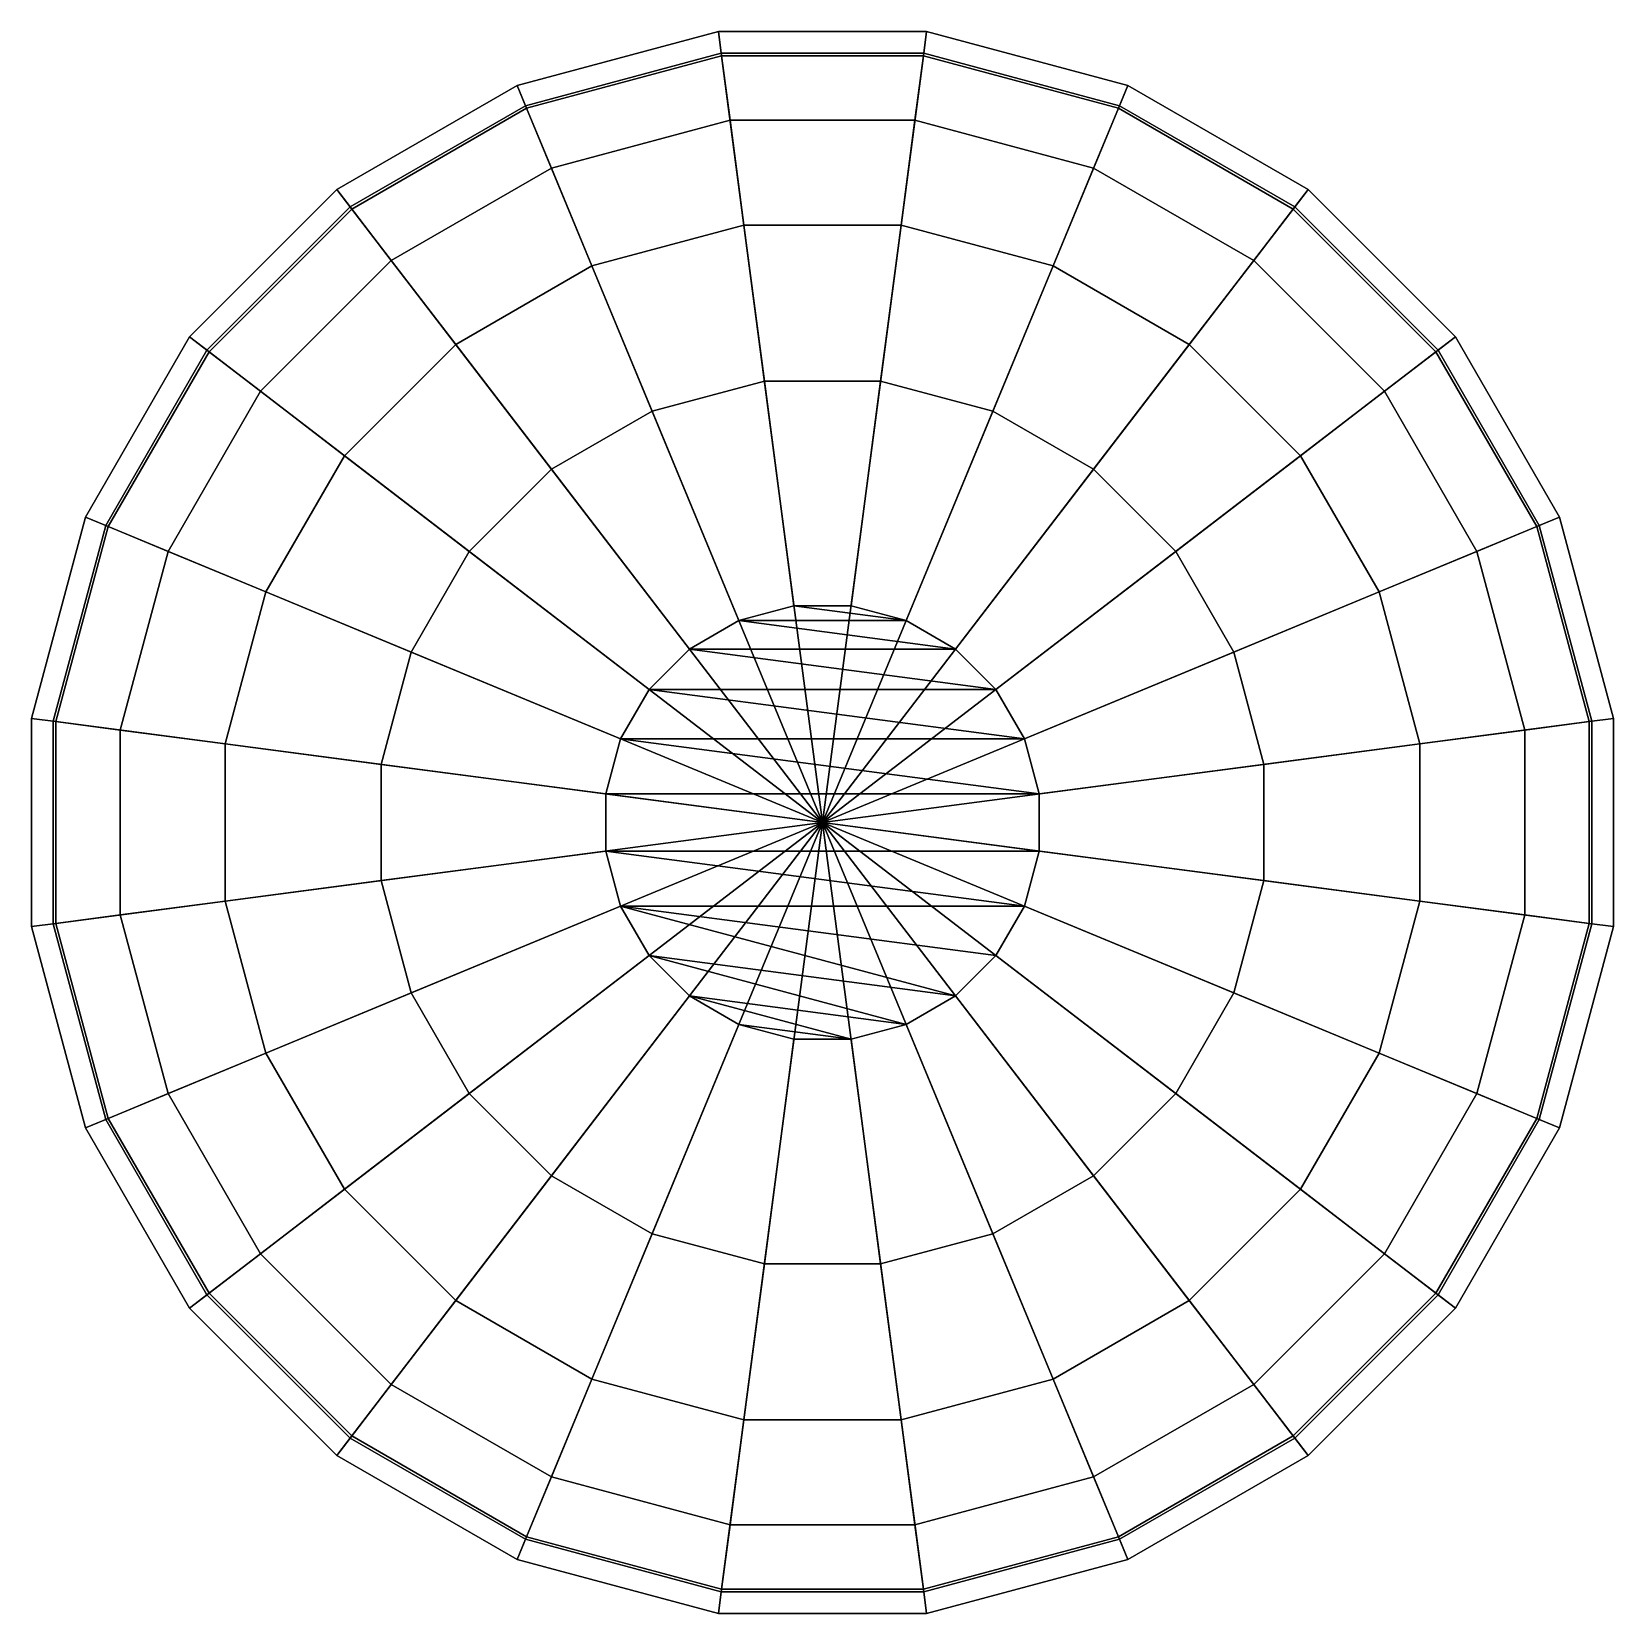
# Model space of a CAD drawing. Extents: x 0.36 to 1.81, y -0.73 to 0.73.
import ezdxf

# ---------------------------------------------------------------- set-up
doc = ezdxf.new("R2010")
doc.units = 0
doc.layers.add('Cube150', color=15, linetype='CONTINUOUS')

msp = doc.modelspace()

# ---------------------------------------------------------------- linework, layer by layer
at = {"layer": 'Cube150', "color": 0}
for points in [[(0.992314, 0.702926, -0.397463), (0.989389, 0.725148, -0.312336), (0.804961, 0.67573, -0.312337), (0.813538, 0.655023, -0.397462)], [(0.804961, 0.67573, -0.312337), (0.989389, 0.725148, -0.312336), (0.992005, 0.705274, -0.236203), (0.812632, 0.657211, -0.236204)], [(1.1774, 0.702926, -0.397464), (1.180326, 0.725148, -0.312334), (0.989389, 0.725148, -0.312336), (0.992314, 0.702926, -0.397463)], [(0.989389, 0.725148, -0.312336), (1.180326, 0.725148, -0.312334), (1.177709, 0.705275, -0.236204), (0.992005, 0.705274, -0.236203)], [(1.356177, 0.655023, -0.397463), (1.364754, 0.675731, -0.312334), (1.180326, 0.725148, -0.312334), (1.1774, 0.702926, -0.397464)], [(1.180326, 0.725148, -0.312334), (1.364754, 0.675731, -0.312334), (1.357084, 0.657212, -0.236204), (1.177709, 0.705275, -0.236204)], [(0.812632, 0.657211, -0.236204), (0.992005, 0.705274, -0.236203), (1.00008, 0.643946, -0.161568), (0.836304, 0.600062, -0.161568)], [(1.084873, -0.000007, -1.008519), (0.992314, 0.702926, -0.397463), (0.813538, 0.655023, -0.397462)], [(0.992005, 0.705274, -0.236203), (1.177709, 0.705275, -0.236204), (1.169635, 0.643947, -0.161568), (1.00008, 0.643946, -0.161568)], [(1.084873, -0.000007, -1.008519), (1.1774, 0.702926, -0.397464), (0.992314, 0.702926, -0.397463)], [(1.084873, -0.000007, -1.008519), (1.356177, 0.655023, -0.397463), (1.1774, 0.702926, -0.397464)], [(1.177709, 0.705275, -0.236204), (1.357084, 0.657212, -0.236204), (1.333412, 0.600063, -0.161569), (1.169635, 0.643947, -0.161568)], [(0.813538, 0.655023, -0.397462), (0.804961, 0.67573, -0.312337), (0.639606, 0.580263, -0.312338), (0.65325, 0.562481, -0.397462)], [(0.639606, 0.580263, -0.312338), (0.804961, 0.67573, -0.312337), (0.812632, 0.657211, -0.236204), (0.651809, 0.564359, -0.236203)], [(1.516464, 0.562481, -0.397463), (1.530109, 0.580263, -0.312334), (1.364754, 0.675731, -0.312334), (1.356177, 0.655023, -0.397463)], [(1.364754, 0.675731, -0.312334), (1.530109, 0.580263, -0.312334), (1.517906, 0.564361, -0.236204), (1.357084, 0.657212, -0.236204)], [(0.651809, 0.564359, -0.236203), (0.812632, 0.657211, -0.236204), (0.836304, 0.600062, -0.161568), (0.689466, 0.515285, -0.161568)], [(1.084873, -0.000007, -1.008519), (0.813538, 0.655023, -0.397462), (0.65325, 0.562481, -0.397462)], [(1.084873, -0.000007, -1.008519), (1.516464, 0.562481, -0.397463), (1.356177, 0.655023, -0.397463)], [(1.357084, 0.657212, -0.236204), (1.517906, 0.564361, -0.236204), (1.48025, 0.515286, -0.161568), (1.333412, 0.600063, -0.161569)], [(0.836304, 0.600062, -0.161568), (1.00008, 0.643946, -0.161568), (1.012741, 0.547774, -0.098371), (0.873425, 0.510445, -0.098371)], [(1.00008, 0.643946, -0.161568), (1.169635, 0.643947, -0.161568), (1.156975, 0.547775, -0.098371), (1.012741, 0.547774, -0.098371)], [(1.169635, 0.643947, -0.161568), (1.333412, 0.600063, -0.161569), (1.296292, 0.510446, -0.098372), (1.156975, 0.547775, -0.098371)], [(0.689466, 0.515285, -0.161568), (0.836304, 0.600062, -0.161568), (0.873425, 0.510445, -0.098371), (0.748517, 0.438328, -0.098371)], [(1.333412, 0.600063, -0.161569), (1.48025, 0.515286, -0.161568), (1.421201, 0.438331, -0.098372), (1.296292, 0.510446, -0.098372)], [(0.65325, 0.562481, -0.397462), (0.639606, 0.580263, -0.312338), (0.504595, 0.445252, -0.312338), (0.522377, 0.431608, -0.397462)], [(0.504595, 0.445252, -0.312338), (0.639606, 0.580263, -0.312338), (0.651809, 0.564359, -0.236203), (0.520499, 0.433049, -0.236203)], [(1.647339, 0.431607, -0.397464), (1.665121, 0.445251, -0.312334), (1.530109, 0.580263, -0.312334), (1.516464, 0.562481, -0.397463)], [(1.530109, 0.580263, -0.312334), (1.665121, 0.445251, -0.312334), (1.649219, 0.433049, -0.236205), (1.517906, 0.564361, -0.236204)], [(0.520499, 0.433049, -0.236203), (0.651809, 0.564359, -0.236203), (0.689466, 0.515285, -0.161568), (0.569573, 0.395393, -0.161568)], [(1.084873, -0.000007, -1.008519), (0.65325, 0.562481, -0.397462), (0.522377, 0.431608, -0.397462)], [(1.084873, -0.000007, -1.008519), (1.647339, 0.431607, -0.397464), (1.516464, 0.562481, -0.397463)], [(1.517906, 0.564361, -0.236204), (1.649219, 0.433049, -0.236205), (1.600143, 0.395392, -0.161567), (1.48025, 0.515286, -0.161568)], [(0.928659, 0.377102, -0.043012), (0.873425, 0.510445, -0.098371), (1.012741, 0.547774, -0.098371), (1.031582, 0.40468, -0.043012)], [(1.031582, 0.40468, -0.043012), (1.012741, 0.547774, -0.098371), (1.156975, 0.547775, -0.098371), (1.138137, 0.40468, -0.043012)], [(1.138137, 0.40468, -0.043012), (1.156975, 0.547775, -0.098371), (1.296292, 0.510446, -0.098372), (1.241061, 0.377103, -0.043012)], [(0.569573, 0.395393, -0.161568), (0.689466, 0.515285, -0.161568), (0.748517, 0.438328, -0.098371), (0.646531, 0.336341, -0.09837)], [(0.836381, 0.323823, -0.043011), (0.748517, 0.438328, -0.098371), (0.873425, 0.510445, -0.098371), (0.928659, 0.377102, -0.043012)], [(1.241061, 0.377103, -0.043012), (1.296292, 0.510446, -0.098372), (1.421201, 0.438331, -0.098372), (1.33334, 0.323826, -0.043012)], [(1.48025, 0.515286, -0.161568), (1.600143, 0.395392, -0.161567), (1.52319, 0.336343, -0.098372), (1.421201, 0.438331, -0.098372)], [(0.522377, 0.431608, -0.397462), (0.504595, 0.445252, -0.312338), (0.409128, 0.279896, -0.312339), (0.429834, 0.271319, -0.397462)], [(0.409128, 0.279896, -0.312339), (0.504595, 0.445252, -0.312338), (0.520499, 0.433049, -0.236203), (0.427648, 0.272225, -0.236202)], [(0.761036, 0.248478, -0.043011), (0.646531, 0.336341, -0.09837), (0.748517, 0.438328, -0.098371), (0.836381, 0.323823, -0.043011)], [(1.33334, 0.323826, -0.043012), (1.421201, 0.438331, -0.098372), (1.52319, 0.336343, -0.098372), (1.408686, 0.24848, -0.043013)], [(1.739881, 0.271319, -0.397464), (1.760589, 0.279897, -0.312334), (1.665121, 0.445251, -0.312334), (1.647339, 0.431607, -0.397464)], [(1.665121, 0.445251, -0.312334), (1.760589, 0.279897, -0.312334), (1.742071, 0.272226, -0.236205), (1.649219, 0.433049, -0.236205)], [(0.427648, 0.272225, -0.236202), (0.520499, 0.433049, -0.236203), (0.569573, 0.395393, -0.161568), (0.484796, 0.248554, -0.161568)], [(1.084873, -0.000007, -1.008519), (0.522377, 0.431608, -0.397462), (0.429834, 0.271319, -0.397462)], [(1.084873, -0.000007, -1.008519), (1.739881, 0.271319, -0.397464), (1.647339, 0.431607, -0.397464)], [(1.649219, 0.433049, -0.236205), (1.742071, 0.272226, -0.236205), (1.68492, 0.248553, -0.161567), (1.600143, 0.395392, -0.161567)], [(0.484796, 0.248554, -0.161568), (0.569573, 0.395393, -0.161568), (0.646531, 0.336341, -0.09837), (0.574414, 0.211432, -0.098371)], [(1.008128, 0.185249), (0.928659, 0.377102, -0.043012), (1.031582, 0.40468, -0.043012), (1.058688, 0.198796)], [(1.058688, 0.198796), (1.031582, 0.40468, -0.043012), (1.138137, 0.40468, -0.043012), (1.111033, 0.198796)], [(1.111033, 0.198796), (1.138137, 0.40468, -0.043012), (1.241061, 0.377103, -0.043012), (1.161593, 0.185248)], [(1.600143, 0.395392, -0.161567), (1.68492, 0.248553, -0.161567), (1.595306, 0.211434, -0.098372), (1.52319, 0.336343, -0.098372)], [(0.962795, 0.159077), (0.836381, 0.323823, -0.043011), (0.928659, 0.377102, -0.043012), (1.008128, 0.185249)], [(1.161593, 0.185248), (1.241061, 0.377103, -0.043012), (1.33334, 0.323826, -0.043012), (1.206925, 0.159075)], [(0.707759, 0.156199, -0.043011), (0.574414, 0.211432, -0.098371), (0.646531, 0.336341, -0.09837), (0.761036, 0.248478, -0.043011)], [(1.408686, 0.24848, -0.043013), (1.52319, 0.336343, -0.098372), (1.595306, 0.211434, -0.098372), (1.461965, 0.156201, -0.043013)], [(0.925782, 0.122064), (0.761036, 0.248478, -0.043011), (0.836381, 0.323823, -0.043011), (0.962795, 0.159077)], [(1.206925, 0.159075), (1.33334, 0.323826, -0.043012), (1.408686, 0.24848, -0.043013), (1.243937, 0.122062)], [(0.429834, 0.271319, -0.397462), (0.409128, 0.279896, -0.312339), (0.359711, 0.09547, -0.312339), (0.381931, 0.092544, -0.397462)], [(0.359711, 0.09547, -0.312339), (0.409128, 0.279896, -0.312339), (0.427648, 0.272225, -0.236202), (0.379586, 0.092853, -0.236202)], [(1.787785, 0.092542, -0.397464), (1.810007, 0.095467, -0.312335), (1.760589, 0.279897, -0.312334), (1.739881, 0.271319, -0.397464)], [(1.760589, 0.279897, -0.312334), (1.810007, 0.095467, -0.312335), (1.790134, 0.092851, -0.236207), (1.742071, 0.272226, -0.236205)], [(0.379586, 0.092853, -0.236202), (0.427648, 0.272225, -0.236202), (0.484796, 0.248554, -0.161568), (0.440912, 0.084779, -0.161568)], [(0.381931, 0.092544, -0.397462), (1.084873, -0.000007, -1.008519), (0.429834, 0.271319, -0.397462)], [(1.084873, -0.000007, -1.008519), (1.787785, 0.092542, -0.397464), (1.739881, 0.271319, -0.397464)], [(1.742071, 0.272226, -0.236205), (1.790134, 0.092851, -0.236207), (1.728802, 0.084776, -0.161566), (1.68492, 0.248553, -0.161567)], [(0.440912, 0.084779, -0.161568), (0.484796, 0.248554, -0.161568), (0.574414, 0.211432, -0.098371), (0.537085, 0.072117, -0.098371)], [(0.89961, 0.076732), (0.707759, 0.156199, -0.043011), (0.761036, 0.248478, -0.043011), (0.925782, 0.122064)], [(1.243937, 0.122062), (1.408686, 0.24848, -0.043013), (1.461965, 0.156201, -0.043013), (1.270109, 0.076731)], [(1.68492, 0.248553, -0.161567), (1.728802, 0.084776, -0.161566), (1.632637, 0.072116, -0.098373), (1.595306, 0.211434, -0.098372)], [(0.680182, 0.053277, -0.043011), (0.537085, 0.072117, -0.098371), (0.574414, 0.211432, -0.098371), (0.707759, 0.156199, -0.043011)], [(1.461965, 0.156201, -0.043013), (1.595306, 0.211434, -0.098372), (1.632637, 0.072116, -0.098373), (1.489544, 0.053277, -0.043013)], [(1.058688, 0.198796), (1.161593, 0.185248), (1.008128, 0.185249)], [(1.111033, 0.198796), (1.161593, 0.185248), (1.058688, 0.198796)], [(1.008128, 0.185249), (1.206925, 0.159075), (0.962795, 0.159077)], [(1.161593, 0.185248), (1.206925, 0.159075), (1.008128, 0.185249)], [(0.886062, 0.026171), (0.680182, 0.053277, -0.043011), (0.707759, 0.156199, -0.043011), (0.89961, 0.076732)], [(0.962795, 0.159077), (1.243937, 0.122062), (0.925782, 0.122064)], [(1.206925, 0.159075), (1.243937, 0.122062), (0.962795, 0.159077)], [(1.270109, 0.076731), (1.461965, 0.156201, -0.043013), (1.489544, 0.053277, -0.043013), (1.283657, 0.02617)], [(0.925782, 0.122064), (1.270109, 0.076731), (0.89961, 0.076732)], [(1.243937, 0.122062), (1.270109, 0.076731), (0.925782, 0.122064)], [(0.381931, 0.092544, -0.397462), (0.359711, 0.09547, -0.312339), (0.359711, -0.095466, -0.312338), (0.381932, -0.09254, -0.397462)], [(0.359711, -0.095466, -0.312338), (0.359711, 0.09547, -0.312339), (0.379586, 0.092853, -0.236202), (0.379584, -0.09285, -0.236206)], [(0.379584, -0.09285, -0.236206), (0.379586, 0.092853, -0.236202), (0.440912, 0.084779, -0.161568), (0.440917, -0.084775, -0.161565)], [(1.084873, -0.000007, -1.008519), (0.381931, 0.092544, -0.397462), (0.381932, -0.09254, -0.397462)], [(1.084873, -0.000007, -1.008519), (1.787785, -0.092541, -0.397463), (1.787785, 0.092542, -0.397464)], [(1.790134, 0.092851, -0.236207), (1.790135, -0.09285, -0.236207), (1.728802, -0.084776, -0.161566), (1.728802, 0.084776, -0.161566)], [(1.787785, -0.092541, -0.397463), (1.810007, -0.095466, -0.312335), (1.810007, 0.095467, -0.312335), (1.787785, 0.092542, -0.397464)], [(1.810007, 0.095467, -0.312335), (1.810007, -0.095466, -0.312335), (1.790135, -0.09285, -0.236207), (1.790134, 0.092851, -0.236207)], [(0.440917, -0.084775, -0.161565), (0.440912, 0.084779, -0.161568), (0.537085, 0.072117, -0.098371), (0.537085, -0.072115, -0.098371)], [(0.89961, 0.076732), (1.283657, 0.02617), (0.886062, 0.026171)], [(1.270109, 0.076731), (1.283657, 0.02617), (0.89961, 0.076732)], [(1.728802, 0.084776, -0.161566), (1.728802, -0.084776, -0.161566), (1.632636, -0.072115, -0.098372), (1.632637, 0.072116, -0.098373)], [(0.68018, -0.053277, -0.043011), (0.537085, -0.072115, -0.098371), (0.537085, 0.072117, -0.098371), (0.680182, 0.053277, -0.043011)], [(1.489544, 0.053277, -0.043013), (1.632637, 0.072116, -0.098373), (1.632636, -0.072115, -0.098372), (1.489545, -0.053278, -0.043014)], [(0.886063, -0.026173), (0.68018, -0.053277, -0.043011), (0.680182, 0.053277, -0.043011), (0.886062, 0.026171)], [(1.283657, 0.02617), (1.489544, 0.053277, -0.043013), (1.489545, -0.053278, -0.043014), (1.283656, -0.026173)], [(0.886062, 0.026171), (1.283656, -0.026173), (0.886063, -0.026173)], [(1.283657, 0.02617), (1.283656, -0.026173), (0.886062, 0.026171)], [(1.084873, -0.000007, -1.008519), (0.381932, -0.09254, -0.397462), (0.429835, -0.271319, -0.397462)], [(1.084873, -0.000007, -1.008519), (0.429835, -0.271319, -0.397462), (0.522378, -0.431608, -0.397462)], [(1.084873, -0.000007, -1.008519), (0.522378, -0.431608, -0.397462), (0.653251, -0.562481, -0.397462)], [(1.084873, -0.000007, -1.008519), (0.653251, -0.562481, -0.397462), (0.81354, -0.655023, -0.397462)], [(1.084873, -0.000007, -1.008519), (0.81354, -0.655023, -0.397462), (0.992316, -0.702926, -0.397462)], [(1.084873, -0.000007, -1.008519), (0.992316, -0.702926, -0.397462), (1.177402, -0.702926, -0.397462)], [(1.084873, -0.000007, -1.008519), (1.739881, -0.27132, -0.397464), (1.787785, -0.092541, -0.397463)], [(1.084873, -0.000007, -1.008519), (1.647341, -0.431605, -0.397463), (1.739881, -0.27132, -0.397464)], [(1.084873, -0.000007, -1.008519), (1.516466, -0.56248, -0.397463), (1.647341, -0.431605, -0.397463)], [(1.084873, -0.000007, -1.008519), (1.356177, -0.655023, -0.397463), (1.516466, -0.56248, -0.397463)], [(1.084873, -0.000007, -1.008519), (1.177402, -0.702926, -0.397462), (1.356177, -0.655023, -0.397463)], [(0.899611, -0.076735), (0.707758, -0.156202, -0.043012), (0.68018, -0.053277, -0.043011), (0.886063, -0.026173)], [(0.886063, -0.026173), (1.270109, -0.076734), (0.899611, -0.076735)], [(1.283656, -0.026173), (1.270109, -0.076734), (0.886063, -0.026173)], [(1.283656, -0.026173), (1.489545, -0.053278, -0.043014), (1.461967, -0.156204, -0.043014), (1.270109, -0.076734)], [(0.707758, -0.156202, -0.043012), (0.574415, -0.211433, -0.098371), (0.537085, -0.072115, -0.098371), (0.68018, -0.053277, -0.043011)], [(1.489545, -0.053278, -0.043014), (1.632636, -0.072115, -0.098372), (1.595306, -0.211435, -0.098372), (1.461967, -0.156204, -0.043014)], [(0.484801, -0.248552, -0.161565), (0.440917, -0.084775, -0.161565), (0.537085, -0.072115, -0.098371), (0.574415, -0.211433, -0.098371)], [(1.728802, -0.084776, -0.161566), (1.684918, -0.248554, -0.161566), (1.595306, -0.211435, -0.098372), (1.632636, -0.072115, -0.098372)], [(0.427648, -0.272225, -0.236207), (0.379584, -0.09285, -0.236206), (0.440917, -0.084775, -0.161565), (0.484801, -0.248552, -0.161565)], [(0.925784, -0.122066), (0.761035, -0.248481, -0.043012), (0.707758, -0.156202, -0.043012), (0.899611, -0.076735)], [(1.270109, -0.076734), (1.243937, -0.122064), (0.899611, -0.076735)], [(0.899611, -0.076735), (1.206924, -0.159077), (0.925784, -0.122066)], [(1.243937, -0.122064), (1.206924, -0.159077), (0.899611, -0.076735)], [(1.270109, -0.076734), (1.461967, -0.156204, -0.043014), (1.408689, -0.248482, -0.043013), (1.243937, -0.122064)], [(1.790135, -0.09285, -0.236207), (1.74207, -0.272227, -0.236206), (1.684918, -0.248554, -0.161566), (1.728802, -0.084776, -0.161566)], [(0.381932, -0.09254, -0.397462), (0.359711, -0.095466, -0.312338), (0.409129, -0.279896, -0.312338), (0.429835, -0.271319, -0.397462)], [(0.409129, -0.279896, -0.312338), (0.359711, -0.095466, -0.312338), (0.379584, -0.09285, -0.236206), (0.427648, -0.272225, -0.236207)], [(1.739881, -0.27132, -0.397464), (1.760589, -0.279898, -0.312335), (1.810007, -0.095466, -0.312335), (1.787785, -0.092541, -0.397463)], [(1.810007, -0.095466, -0.312335), (1.760589, -0.279898, -0.312335), (1.74207, -0.272227, -0.236206), (1.790135, -0.09285, -0.236207)], [(0.962796, -0.159079), (0.83638, -0.323826, -0.043012), (0.761035, -0.248481, -0.043012), (0.925784, -0.122066)], [(0.925784, -0.122066), (1.161593, -0.185249), (0.962796, -0.159079)], [(1.206924, -0.159077), (1.161593, -0.185249), (0.925784, -0.122066)], [(1.243937, -0.122064), (1.408689, -0.248482, -0.043013), (1.333344, -0.323829, -0.043014), (1.206924, -0.159077)], [(0.761035, -0.248481, -0.043012), (0.646531, -0.336342, -0.098371), (0.574415, -0.211433, -0.098371), (0.707758, -0.156202, -0.043012)], [(1.008129, -0.18525), (0.928659, -0.377105, -0.043013), (0.83638, -0.323826, -0.043012), (0.962796, -0.159079)], [(0.962796, -0.159079), (1.111033, -0.198797), (1.008129, -0.18525)], [(1.161593, -0.185249), (1.111033, -0.198797), (0.962796, -0.159079)], [(1.206924, -0.159077), (1.333344, -0.323829, -0.043014), (1.241062, -0.377107, -0.043014), (1.161593, -0.185249)], [(1.461967, -0.156204, -0.043014), (1.595306, -0.211435, -0.098372), (1.523191, -0.336342, -0.098372), (1.408689, -0.248482, -0.043013)], [(1.058689, -0.198798), (1.031582, -0.404684, -0.043013), (0.928659, -0.377105, -0.043013), (1.008129, -0.18525)], [(1.111033, -0.198797), (1.058689, -0.198798), (1.008129, -0.18525)], [(1.161593, -0.185249), (1.241062, -0.377107, -0.043014), (1.138139, -0.404685, -0.043013), (1.111033, -0.198797)], [(1.111033, -0.198797), (1.138139, -0.404685, -0.043013), (1.031582, -0.404684, -0.043013), (1.058689, -0.198798)], [(0.569578, -0.39539, -0.161565), (0.484801, -0.248552, -0.161565), (0.574415, -0.211433, -0.098371), (0.646531, -0.336342, -0.098371)], [(1.684918, -0.248554, -0.161566), (1.600142, -0.395389, -0.161566), (1.523191, -0.336342, -0.098372), (1.595306, -0.211435, -0.098372)], [(0.5205, -0.433049, -0.236206), (0.427648, -0.272225, -0.236207), (0.484801, -0.248552, -0.161565), (0.569578, -0.39539, -0.161565)], [(0.83638, -0.323826, -0.043012), (0.748517, -0.438329, -0.098371), (0.646531, -0.336342, -0.098371), (0.761035, -0.248481, -0.043012)], [(1.408689, -0.248482, -0.043013), (1.523191, -0.336342, -0.098372), (1.421203, -0.43833, -0.098372), (1.333344, -0.323829, -0.043014)], [(1.74207, -0.272227, -0.236206), (1.649221, -0.433048, -0.236207), (1.600142, -0.395389, -0.161566), (1.684918, -0.248554, -0.161566)], [(0.429835, -0.271319, -0.397462), (0.409129, -0.279896, -0.312338), (0.504597, -0.445251, -0.312338), (0.522378, -0.431608, -0.397462)], [(0.504597, -0.445251, -0.312338), (0.409129, -0.279896, -0.312338), (0.427648, -0.272225, -0.236207), (0.5205, -0.433049, -0.236206)], [(1.647341, -0.431605, -0.397463), (1.665123, -0.44525, -0.312335), (1.760589, -0.279898, -0.312335), (1.739881, -0.27132, -0.397464)], [(1.760589, -0.279898, -0.312335), (1.665123, -0.44525, -0.312335), (1.649221, -0.433048, -0.236207), (1.74207, -0.272227, -0.236206)], [(0.928659, -0.377105, -0.043013), (0.873426, -0.510445, -0.098371), (0.748517, -0.438329, -0.098371), (0.83638, -0.323826, -0.043012)], [(1.333344, -0.323829, -0.043014), (1.421203, -0.43833, -0.098372), (1.296293, -0.510448, -0.098372), (1.241062, -0.377107, -0.043014)], [(0.689469, -0.515282, -0.161566), (0.569578, -0.39539, -0.161565), (0.646531, -0.336342, -0.098371), (0.748517, -0.438329, -0.098371)], [(1.600142, -0.395389, -0.161566), (1.48025, -0.515282, -0.161566), (1.421203, -0.43833, -0.098372), (1.523191, -0.336342, -0.098372)], [(1.031582, -0.404684, -0.043013), (1.012743, -0.547776, -0.098371), (0.873426, -0.510445, -0.098371), (0.928659, -0.377105, -0.043013)], [(1.241062, -0.377107, -0.043014), (1.296293, -0.510448, -0.098372), (1.156976, -0.547777, -0.098372), (1.138139, -0.404685, -0.043013)], [(0.65181, -0.564359, -0.236205), (0.5205, -0.433049, -0.236206), (0.569578, -0.39539, -0.161565), (0.689469, -0.515282, -0.161566)], [(1.138139, -0.404685, -0.043013), (1.156976, -0.547777, -0.098372), (1.012743, -0.547776, -0.098371), (1.031582, -0.404684, -0.043013)], [(1.649221, -0.433048, -0.236207), (1.517909, -0.56436, -0.236206), (1.48025, -0.515282, -0.161566), (1.600142, -0.395389, -0.161566)], [(0.522378, -0.431608, -0.397462), (0.504597, -0.445251, -0.312338), (0.639608, -0.580262, -0.312338), (0.653251, -0.562481, -0.397462)], [(0.639608, -0.580262, -0.312338), (0.504597, -0.445251, -0.312338), (0.5205, -0.433049, -0.236206), (0.65181, -0.564359, -0.236205)], [(1.516466, -0.56248, -0.397463), (1.530111, -0.580262, -0.312335), (1.665123, -0.44525, -0.312335), (1.647341, -0.431605, -0.397463)], [(1.665123, -0.44525, -0.312335), (1.530111, -0.580262, -0.312335), (1.517909, -0.56436, -0.236206), (1.649221, -0.433048, -0.236207)], [(0.836307, -0.600059, -0.161566), (0.689469, -0.515282, -0.161566), (0.748517, -0.438329, -0.098371), (0.873426, -0.510445, -0.098371)], [(1.48025, -0.515282, -0.161566), (1.333411, -0.60006, -0.161566), (1.296293, -0.510448, -0.098372), (1.421203, -0.43833, -0.098372)], [(0.812633, -0.657211, -0.236206), (0.65181, -0.564359, -0.236205), (0.689469, -0.515282, -0.161566), (0.836307, -0.600059, -0.161566)], [(1.000082, -0.643943, -0.161566), (0.836307, -0.600059, -0.161566), (0.873426, -0.510445, -0.098371), (1.012743, -0.547776, -0.098371)], [(1.333411, -0.60006, -0.161566), (1.169637, -0.643943, -0.161566), (1.156976, -0.547777, -0.098372), (1.296293, -0.510448, -0.098372)], [(1.517909, -0.56436, -0.236206), (1.357084, -0.657211, -0.236205), (1.333411, -0.60006, -0.161566), (1.48025, -0.515282, -0.161566)], [(1.169637, -0.643943, -0.161566), (1.000082, -0.643943, -0.161566), (1.012743, -0.547776, -0.098371), (1.156976, -0.547777, -0.098372)], [(0.653251, -0.562481, -0.397462), (0.639608, -0.580262, -0.312338), (0.804963, -0.67573, -0.312337), (0.81354, -0.655023, -0.397462)], [(0.804963, -0.67573, -0.312337), (0.639608, -0.580262, -0.312338), (0.65181, -0.564359, -0.236205), (0.812633, -0.657211, -0.236206)], [(1.356177, -0.655023, -0.397463), (1.364755, -0.67573, -0.312336), (1.530111, -0.580262, -0.312335), (1.516466, -0.56248, -0.397463)], [(1.530111, -0.580262, -0.312335), (1.364755, -0.67573, -0.312336), (1.357084, -0.657211, -0.236205), (1.517909, -0.56436, -0.236206)], [(0.992007, -0.705274, -0.236206), (0.812633, -0.657211, -0.236206), (0.836307, -0.600059, -0.161566), (1.000082, -0.643943, -0.161566)], [(1.357084, -0.657211, -0.236205), (1.177711, -0.705274, -0.236205), (1.169637, -0.643943, -0.161566), (1.333411, -0.60006, -0.161566)], [(1.177711, -0.705274, -0.236205), (0.992007, -0.705274, -0.236206), (1.000082, -0.643943, -0.161566), (1.169637, -0.643943, -0.161566)], [(0.81354, -0.655023, -0.397462), (0.804963, -0.67573, -0.312337), (0.989391, -0.725147, -0.312336), (0.992316, -0.702926, -0.397462)], [(0.989391, -0.725147, -0.312336), (0.804963, -0.67573, -0.312337), (0.812633, -0.657211, -0.236206), (0.992007, -0.705274, -0.236206)], [(1.177402, -0.702926, -0.397462), (1.180327, -0.725147, -0.312336), (1.364755, -0.67573, -0.312336), (1.356177, -0.655023, -0.397463)], [(1.364755, -0.67573, -0.312336), (1.180327, -0.725147, -0.312336), (1.177711, -0.705274, -0.236205), (1.357084, -0.657211, -0.236205)], [(0.992316, -0.702926, -0.397462), (0.989391, -0.725147, -0.312336), (1.180327, -0.725147, -0.312336), (1.177402, -0.702926, -0.397462)], [(1.180327, -0.725147, -0.312336), (0.989391, -0.725147, -0.312336), (0.992007, -0.705274, -0.236206), (1.177711, -0.705274, -0.236205)]]:
    msp.add_3dface(points, dxfattribs=at)

doc.saveas('drawing.dxf')
